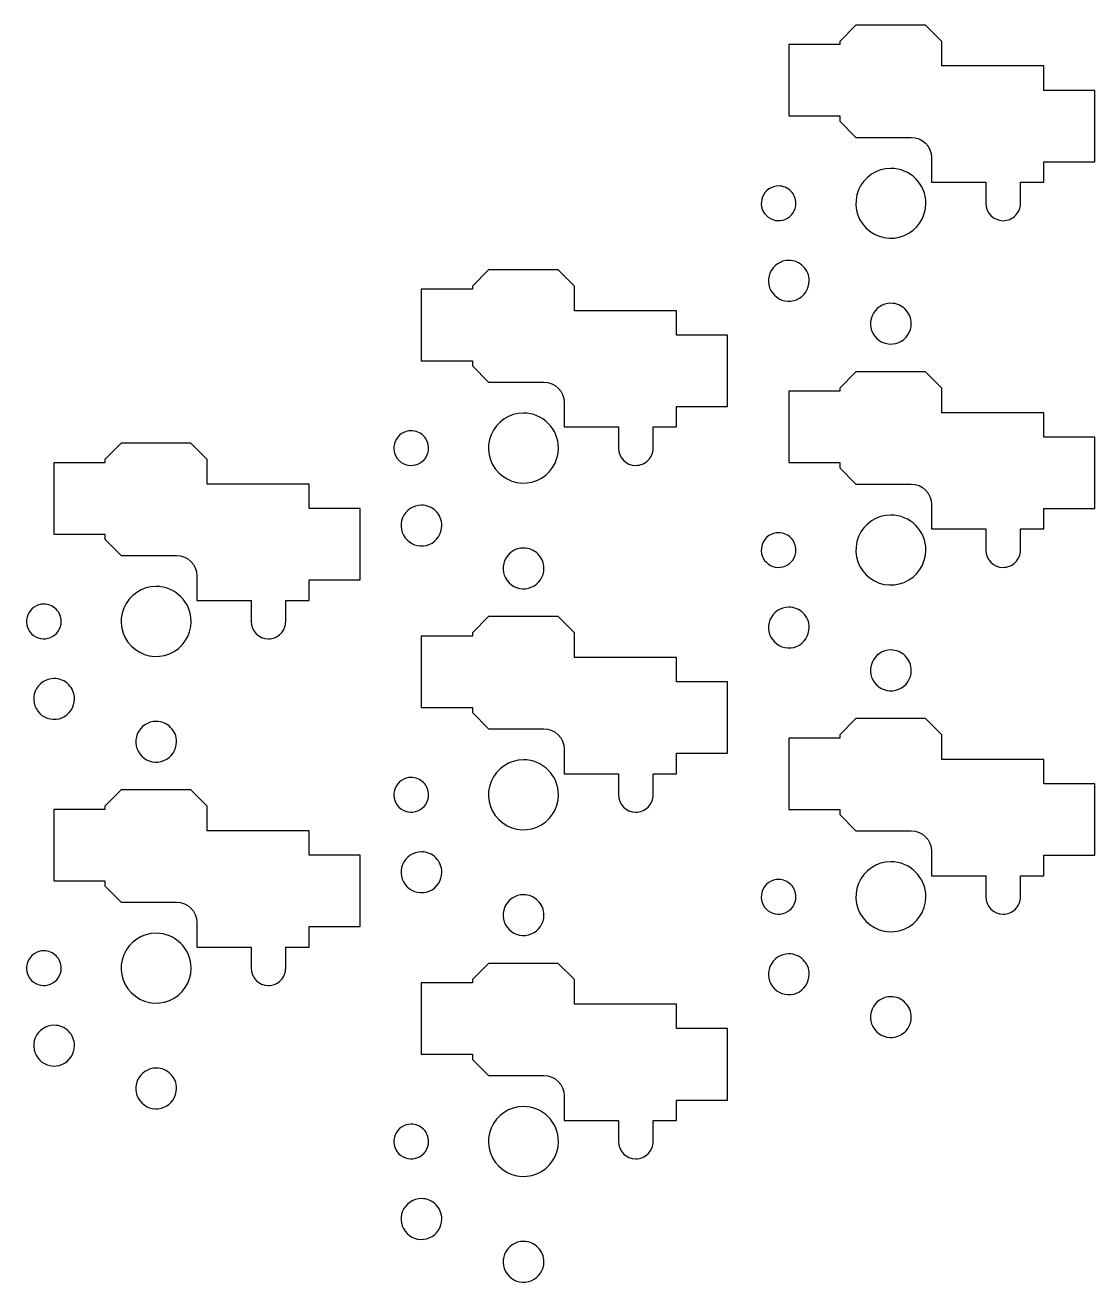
# Model space of a CAD drawing. Header units: millimetres. Extents: x 6 to 141, y 10 to 96.
# Drawn here: x 5.9 to 58.3, y 29.1 to 90.8 of the extents above; entities that cross this region are included whole.
import ezdxf

# ---------------------------------------------------------------- set-up
doc = ezdxf.new("R2010")
doc.units = ezdxf.units.MM
doc.layers.get('0').update_dxf_attribs({"linetype": 'CONTINUOUS'})

msp = doc.modelspace()

# ---------------------------------------------------------------- linework, layer by layer
at = {"color": 7}
for p, q in [((46.592014, 90.825434), (45.799298, 90.032724)), ((50.006276, 90.825434), (46.592014, 90.825434)), ((50.798993, 90.032724), (50.006276, 90.825434)), ((45.799298, 89.874074), (43.299192, 89.874074)), ((43.299192, 89.874074), (43.299192, 86.374544)), ((45.799298, 90.032724), (45.799298, 89.874074)), ((50.798993, 88.825554), (50.798993, 90.032724)), ((55.799205, 88.825554), (50.798993, 88.825554)), ((55.799205, 87.624084), (55.799205, 88.825554)), ((58.299311, 87.624084), (55.799205, 87.624084)), ((58.299311, 84.124034), (58.299311, 87.624084)), ((43.299192, 86.374544), (45.799298, 86.374544)), ((45.799298, 86.374544), (45.799298, 86.118234)), ((45.799298, 86.118234), (46.592014, 85.325514)), ((46.592014, 85.325514), (49.299342, 85.325514)), ((50.299281, 84.323504), (50.299281, 83.124094)), ((55.799205, 83.124094), (55.799205, 84.124034)), ((55.799205, 84.124034), (58.299311, 84.124034)), ((48.30582, 83.804974), (48.30582, 83.804974)), ((42.80582, 82.939974), (42.80582, 82.939974)), ((50.299281, 83.124094), (52.955968, 83.124094)), ((52.955968, 83.124094), (52.955968, 82.090054)), ((54.655606, 82.111754), (54.655606, 83.124094)), ((54.655606, 83.124094), (55.799205, 83.124094)), ((54.655606, 82.111244), (54.655606, 82.111754)), ((54.655606, 82.110724), (54.655606, 82.111244)), ((54.655606, 82.110204), (54.655606, 82.110724)), ((54.655606, 82.109694), (54.655606, 82.110204)), ((54.655606, 82.109174), (54.655606, 82.109694)), ((54.655606, 82.108654), (54.655606, 82.109174)), ((54.655606, 82.108144), (54.655606, 82.108654)), ((54.655606, 82.107624), (54.655606, 82.108144)), ((54.655606, 82.107104), (54.655606, 82.107624)), ((54.655606, 82.106584), (54.655606, 82.107104)), ((54.655606, 82.106074), (54.655606, 82.106584)), ((54.655606, 82.105554), (54.655606, 82.106074)), ((54.655606, 82.105034), (54.655606, 82.105554)), ((54.655606, 82.104524), (54.655606, 82.105034)), ((54.655606, 82.104004), (54.655606, 82.104524)), ((54.655606, 82.103484), (54.655606, 82.104004)), ((54.655606, 82.102974), (54.655606, 82.103484)), ((54.655606, 82.102454), (54.655606, 82.102974)), ((54.655606, 82.101934), (54.655606, 82.102454)), ((54.655606, 82.101424), (54.655606, 82.101934)), ((54.655606, 82.100904), (54.655606, 82.101424)), ((54.655606, 82.100384), (54.655606, 82.100904)), ((54.655606, 82.099874), (54.655606, 82.100384)), ((54.655606, 82.099354), (54.655606, 82.099874)), ((54.655606, 82.098834), (54.655606, 82.099354)), ((54.655606, 82.098324), (54.655606, 82.098834)), ((54.655606, 82.097804), (54.655606, 82.098324)), ((54.655606, 82.097284), (54.655606, 82.097804)), ((54.655606, 82.096774), (54.655606, 82.097284)), ((54.655606, 82.096254), (54.655606, 82.096774)), ((54.655606, 82.095734), (54.655606, 82.096254)), ((54.655606, 82.095224), (54.655606, 82.095734)), ((54.655606, 82.094704), (54.655606, 82.095224)), ((54.655606, 82.094184), (54.655606, 82.094704)), ((54.655606, 82.093674), (54.655606, 82.094184)), ((54.655606, 82.093154), (54.655606, 82.093674)), ((54.655606, 82.092634), (54.655606, 82.093154)), ((54.655606, 82.092124), (54.655606, 82.092634)), ((54.655606, 82.091604), (54.655606, 82.092124)), ((54.655606, 82.091084), (54.655606, 82.091604)), ((54.655606, 82.090574), (54.655606, 82.091084)), ((54.655606, 82.090054), (54.655606, 82.090574)), ((43.30582, 79.289974), (43.30582, 79.289974)), ((28.592013, 78.825433), (27.799297, 78.032723)), ((32.006275, 78.825433), (28.592013, 78.825433)), ((32.798991, 78.032723), (32.006275, 78.825433)), ((27.799297, 77.874073), (25.299191, 77.874073)), ((25.299191, 77.874073), (25.299191, 74.374543)), ((27.799297, 78.032723), (27.799297, 77.874073)), ((32.798991, 76.825553), (32.798991, 78.032723)), ((48.30582, 77.189983), (48.30582, 77.189983)), ((37.799204, 76.825553), (32.798991, 76.825553)), ((37.799204, 75.624083), (37.799204, 76.825553)), ((40.29931, 75.624083), (37.799204, 75.624083)), ((40.29931, 72.124033), (40.29931, 75.624083)), ((25.299191, 74.374543), (27.799297, 74.374543)), ((27.799297, 74.374543), (27.799297, 74.118233)), ((27.799297, 74.118233), (28.592013, 73.325513)), ((46.592014, 73.825433), (45.799298, 73.032723)), ((50.006276, 73.825433), (46.592014, 73.825433)), ((50.798993, 73.032723), (50.006276, 73.825433)), ((28.592013, 73.325513), (31.299341, 73.325513)), ((45.799298, 72.874073), (43.299192, 72.874073)), ((43.299192, 72.874073), (43.299192, 69.374543)), ((45.799298, 73.032723), (45.799298, 72.874073)), ((50.798993, 71.825553), (50.798993, 73.032723)), ((32.29928, 72.323503), (32.29928, 71.124093)), ((30.305819, 71.804973), (30.305819, 71.804973)), ((37.799204, 71.124093), (37.799204, 72.124033)), ((37.799204, 72.124033), (40.29931, 72.124033)), ((55.799205, 71.825553), (50.798993, 71.825553)), ((55.799205, 70.624083), (55.799205, 71.825553)), ((32.29928, 71.124093), (34.955966, 71.124093)), ((34.955966, 71.124093), (34.955966, 70.090053)), ((36.655605, 70.111753), (36.655605, 71.124093)), ((36.655605, 71.124093), (37.799204, 71.124093)), ((24.805819, 70.939973), (24.805819, 70.939973)), ((58.299311, 70.624083), (55.799205, 70.624083)), ((58.299311, 67.124033), (58.299311, 70.624083)), ((10.592012, 70.325433), (9.799296, 69.532723)), ((14.006274, 70.325433), (10.592012, 70.325433)), ((14.79899, 69.532723), (14.006274, 70.325433)), ((36.655605, 70.111243), (36.655605, 70.111753)), ((36.655605, 70.110723), (36.655605, 70.111243)), ((36.655605, 70.110203), (36.655605, 70.110723)), ((36.655605, 70.109693), (36.655605, 70.110203)), ((36.655605, 70.109173), (36.655605, 70.109693)), ((36.655605, 70.108653), (36.655605, 70.109173)), ((36.655605, 70.108143), (36.655605, 70.108653)), ((36.655605, 70.107623), (36.655605, 70.108143)), ((36.655605, 70.107103), (36.655605, 70.107623)), ((36.655605, 70.106583), (36.655605, 70.107103)), ((36.655605, 70.106073), (36.655605, 70.106583)), ((36.655605, 70.105553), (36.655605, 70.106073)), ((36.655605, 70.105033), (36.655605, 70.105553)), ((36.655605, 70.104523), (36.655605, 70.105033)), ((36.655605, 70.104003), (36.655605, 70.104523)), ((36.655605, 70.103483), (36.655605, 70.104003)), ((36.655605, 70.102973), (36.655605, 70.103483)), ((36.655605, 70.102453), (36.655605, 70.102973)), ((36.655605, 70.101933), (36.655605, 70.102453)), ((36.655605, 70.101423), (36.655605, 70.101933)), ((36.655605, 70.100903), (36.655605, 70.101423)), ((36.655605, 70.100383), (36.655605, 70.100903)), ((36.655605, 70.099873), (36.655605, 70.100383)), ((36.655605, 70.099353), (36.655605, 70.099873)), ((36.655605, 70.098833), (36.655605, 70.099353)), ((36.655605, 70.098323), (36.655605, 70.098833)), ((36.655605, 70.097803), (36.655605, 70.098323)), ((36.655605, 70.097283), (36.655605, 70.097803)), ((36.655605, 70.096773), (36.655605, 70.097283)), ((36.655605, 70.096253), (36.655605, 70.096773)), ((36.655605, 70.095733), (36.655605, 70.096253)), ((36.655605, 70.095223), (36.655605, 70.095733)), ((36.655605, 70.094703), (36.655605, 70.095223)), ((36.655605, 70.094183), (36.655605, 70.094703)), ((36.655605, 70.093673), (36.655605, 70.094183)), ((36.655605, 70.093153), (36.655605, 70.093673)), ((36.655605, 70.092633), (36.655605, 70.093153)), ((36.655605, 70.092123), (36.655605, 70.092633)), ((36.655605, 70.091603), (36.655605, 70.092123)), ((36.655605, 70.091083), (36.655605, 70.091603)), ((36.655605, 70.090573), (36.655605, 70.091083)), ((36.655605, 70.090053), (36.655605, 70.090573)), ((9.799296, 69.374073), (7.29919, 69.374073)), ((7.29919, 69.374073), (7.29919, 65.874543)), ((9.799296, 69.532723), (9.799296, 69.374073)), ((14.79899, 68.325553), (14.79899, 69.532723)), ((43.299192, 69.374543), (45.799298, 69.374543)), ((45.799298, 69.374543), (45.799298, 69.118233)), ((45.799298, 69.118233), (46.592014, 68.325513)), ((19.799202, 68.325553), (14.79899, 68.325553)), ((19.799202, 67.124083), (19.799202, 68.325553)), ((46.592014, 68.325513), (49.299342, 68.325513)), ((25.305819, 67.289973), (25.305819, 67.289973)), ((50.299281, 67.323503), (50.299281, 66.124093)), ((22.299309, 67.124083), (19.799202, 67.124083)), ((22.299309, 63.624032), (22.299309, 67.124083)), ((48.30582, 66.804973), (48.30582, 66.804973)), ((55.799205, 66.124093), (55.799205, 67.124033)), ((55.799205, 67.124033), (58.299311, 67.124033)), ((50.299281, 66.124093), (52.955968, 66.124093)), ((52.955968, 66.124093), (52.955968, 65.090053)), ((54.655606, 65.111753), (54.655606, 66.124093)), ((54.655606, 66.124093), (55.799205, 66.124093)), ((7.29919, 65.874543), (9.799296, 65.874543)), ((9.799296, 65.874543), (9.799296, 65.618233)), ((9.799296, 65.618233), (10.592012, 64.825512)), ((42.80582, 65.939973), (42.80582, 65.939973)), ((10.592012, 64.825512), (13.29934, 64.825512)), ((30.305819, 65.189983), (30.305819, 65.189983)), ((54.655606, 65.111243), (54.655606, 65.111753)), ((54.655606, 65.110723), (54.655606, 65.111243)), ((54.655606, 65.110203), (54.655606, 65.110723)), ((54.655606, 65.109693), (54.655606, 65.110203)), ((54.655606, 65.109173), (54.655606, 65.109693)), ((54.655606, 65.108653), (54.655606, 65.109173)), ((54.655606, 65.108143), (54.655606, 65.108653)), ((54.655606, 65.107623), (54.655606, 65.108143)), ((54.655606, 65.107103), (54.655606, 65.107623)), ((54.655606, 65.106583), (54.655606, 65.107103)), ((54.655606, 65.106073), (54.655606, 65.106583)), ((54.655606, 65.105553), (54.655606, 65.106073)), ((54.655606, 65.105033), (54.655606, 65.105553)), ((54.655606, 65.104523), (54.655606, 65.105033)), ((54.655606, 65.104003), (54.655606, 65.104523)), ((54.655606, 65.103483), (54.655606, 65.104003)), ((54.655606, 65.102973), (54.655606, 65.103483)), ((54.655606, 65.102453), (54.655606, 65.102973)), ((54.655606, 65.101933), (54.655606, 65.102453)), ((54.655606, 65.101423), (54.655606, 65.101933)), ((54.655606, 65.100903), (54.655606, 65.101423)), ((54.655606, 65.100383), (54.655606, 65.100903)), ((54.655606, 65.099873), (54.655606, 65.100383)), ((54.655606, 65.099353), (54.655606, 65.099873)), ((54.655606, 65.098833), (54.655606, 65.099353)), ((54.655606, 65.098323), (54.655606, 65.098833)), ((54.655606, 65.097803), (54.655606, 65.098323)), ((54.655606, 65.097283), (54.655606, 65.097803)), ((54.655606, 65.096773), (54.655606, 65.097283)), ((54.655606, 65.096253), (54.655606, 65.096773)), ((54.655606, 65.095733), (54.655606, 65.096253)), ((54.655606, 65.095223), (54.655606, 65.095733)), ((54.655606, 65.094703), (54.655606, 65.095223)), ((54.655606, 65.094183), (54.655606, 65.094703)), ((54.655606, 65.093673), (54.655606, 65.094183)), ((54.655606, 65.093153), (54.655606, 65.093673)), ((54.655606, 65.092633), (54.655606, 65.093153)), ((54.655606, 65.092123), (54.655606, 65.092633)), ((54.655606, 65.091603), (54.655606, 65.092123)), ((54.655606, 65.091083), (54.655606, 65.091603)), ((54.655606, 65.090573), (54.655606, 65.091083)), ((54.655606, 65.090053), (54.655606, 65.090573)), ((14.299279, 63.823502), (14.299279, 62.624092)), ((19.799202, 62.624092), (19.799202, 63.624032)), ((19.799202, 63.624032), (22.299309, 63.624032)), ((12.305818, 63.304972), (12.305818, 63.304972)), ((6.805817, 62.439972), (6.805817, 62.439972)), ((14.299279, 62.624092), (16.955965, 62.624092)), ((16.955965, 62.624092), (16.955965, 61.590052)), ((18.655603, 61.611752), (18.655603, 62.624092)), ((18.655603, 62.624092), (19.799202, 62.624092)), ((28.592013, 61.825432), (27.799297, 61.032722)), ((32.006275, 61.825432), (28.592013, 61.825432)), ((32.798991, 61.032722), (32.006275, 61.825432)), ((43.30582, 62.289972), (43.30582, 62.289972)), ((18.655603, 61.611242), (18.655603, 61.611752)), ((18.655603, 61.610722), (18.655603, 61.611242)), ((18.655603, 61.610202), (18.655603, 61.610722)), ((18.655603, 61.609692), (18.655603, 61.610202)), ((18.655603, 61.609172), (18.655603, 61.609692)), ((18.655603, 61.608652), (18.655603, 61.609172)), ((18.655603, 61.608142), (18.655603, 61.608652)), ((18.655603, 61.607622), (18.655603, 61.608142)), ((18.655603, 61.607102), (18.655603, 61.607622)), ((18.655603, 61.606582), (18.655603, 61.607102)), ((18.655603, 61.606072), (18.655603, 61.606582)), ((18.655603, 61.605552), (18.655603, 61.606072)), ((18.655603, 61.605032), (18.655603, 61.605552)), ((18.655603, 61.604522), (18.655603, 61.605032)), ((18.655603, 61.604002), (18.655603, 61.604522)), ((18.655603, 61.603482), (18.655603, 61.604002)), ((18.655603, 61.602972), (18.655603, 61.603482)), ((18.655603, 61.602452), (18.655603, 61.602972)), ((18.655603, 61.601932), (18.655603, 61.602452)), ((18.655603, 61.601422), (18.655603, 61.601932)), ((18.655603, 61.600902), (18.655603, 61.601422)), ((18.655603, 61.600382), (18.655603, 61.600902)), ((18.655603, 61.599872), (18.655603, 61.600382)), ((18.655603, 61.599352), (18.655603, 61.599872)), ((18.655603, 61.598832), (18.655603, 61.599352)), ((18.655603, 61.598322), (18.655603, 61.598832)), ((18.655603, 61.597802), (18.655603, 61.598322)), ((18.655603, 61.597282), (18.655603, 61.597802)), ((18.655603, 61.596772), (18.655603, 61.597282)), ((18.655603, 61.596252), (18.655603, 61.596772)), ((18.655603, 61.595732), (18.655603, 61.596252)), ((18.655603, 61.595222), (18.655603, 61.595732)), ((18.655603, 61.594702), (18.655603, 61.595222)), ((18.655603, 61.594182), (18.655603, 61.594702)), ((18.655603, 61.593672), (18.655603, 61.594182)), ((18.655603, 61.593152), (18.655603, 61.593672)), ((18.655603, 61.592632), (18.655603, 61.593152)), ((18.655603, 61.592122), (18.655603, 61.592632)), ((18.655603, 61.591602), (18.655603, 61.592122)), ((18.655603, 61.591082), (18.655603, 61.591602)), ((18.655603, 61.590572), (18.655603, 61.591082)), ((18.655603, 61.590052), (18.655603, 61.590572)), ((27.799297, 60.874072), (25.299191, 60.874072)), ((25.299191, 60.874072), (25.299191, 57.374542)), ((27.799297, 61.032722), (27.799297, 60.874072)), ((32.798991, 59.825552), (32.798991, 61.032722)), ((48.30582, 60.189982), (48.30582, 60.189982)), ((37.799204, 59.825552), (32.798991, 59.825552)), ((37.799204, 58.624082), (37.799204, 59.825552)), ((7.305818, 58.789972), (7.305818, 58.789972)), ((40.29931, 58.624082), (37.799204, 58.624082)), ((40.29931, 55.124032), (40.29931, 58.624082)), ((25.299191, 57.374542), (27.799297, 57.374542)), ((27.799297, 57.374542), (27.799297, 57.118232)), ((27.799297, 57.118232), (28.592013, 56.325512)), ((46.592014, 56.825432), (45.799298, 56.032722)), ((50.006276, 56.825432), (46.592014, 56.825432)), ((50.798993, 56.032722), (50.006276, 56.825432)), ((12.305818, 56.689982), (12.305818, 56.689982)), ((28.592013, 56.325512), (31.299341, 56.325512)), ((45.799298, 55.874072), (43.299192, 55.874072)), ((43.299192, 55.874072), (43.299192, 52.374542)), ((45.799298, 56.032722), (45.799298, 55.874072)), ((50.798993, 54.825552), (50.798993, 56.032722)), ((32.29928, 55.323502), (32.29928, 54.124092)), ((37.799204, 54.124092), (37.799204, 55.124032)), ((37.799204, 55.124032), (40.29931, 55.124032)), ((30.305819, 54.804972), (30.305819, 54.804972)), ((55.799205, 54.825552), (50.798993, 54.825552)), ((55.799205, 53.624082), (55.799205, 54.825552)), ((24.805819, 53.939972), (24.805819, 53.939972)), ((32.29928, 54.124092), (34.955966, 54.124092)), ((34.955966, 54.124092), (34.955966, 53.090052)), ((36.655605, 53.111752), (36.655605, 54.124092)), ((36.655605, 54.124092), (37.799204, 54.124092)), ((10.592012, 53.325432), (9.799296, 52.532722)), ((14.006274, 53.325432), (10.592012, 53.325432)), ((14.79899, 52.532722), (14.006274, 53.325432)), ((36.655605, 53.111242), (36.655605, 53.111752)), ((36.655605, 53.110722), (36.655605, 53.111242)), ((36.655605, 53.110202), (36.655605, 53.110722)), ((36.655605, 53.109692), (36.655605, 53.110202)), ((36.655605, 53.109172), (36.655605, 53.109692)), ((36.655605, 53.108652), (36.655605, 53.109172)), ((36.655605, 53.108142), (36.655605, 53.108652)), ((36.655605, 53.107622), (36.655605, 53.108142)), ((36.655605, 53.107102), (36.655605, 53.107622)), ((36.655605, 53.106582), (36.655605, 53.107102)), ((36.655605, 53.106072), (36.655605, 53.106582)), ((36.655605, 53.105552), (36.655605, 53.106072)), ((36.655605, 53.105032), (36.655605, 53.105552)), ((36.655605, 53.104522), (36.655605, 53.105032)), ((36.655605, 53.104002), (36.655605, 53.104522)), ((36.655605, 53.103482), (36.655605, 53.104002)), ((36.655605, 53.102972), (36.655605, 53.103482)), ((36.655605, 53.102452), (36.655605, 53.102972)), ((36.655605, 53.101932), (36.655605, 53.102452)), ((36.655605, 53.101422), (36.655605, 53.101932)), ((36.655605, 53.100902), (36.655605, 53.101422)), ((36.655605, 53.100382), (36.655605, 53.100902)), ((36.655605, 53.099872), (36.655605, 53.100382)), ((36.655605, 53.099352), (36.655605, 53.099872)), ((36.655605, 53.098832), (36.655605, 53.099352)), ((36.655605, 53.098322), (36.655605, 53.098832)), ((36.655605, 53.097802), (36.655605, 53.098322)), ((36.655605, 53.097282), (36.655605, 53.097802)), ((36.655605, 53.096772), (36.655605, 53.097282)), ((36.655605, 53.096252), (36.655605, 53.096772)), ((36.655605, 53.095732), (36.655605, 53.096252)), ((36.655605, 53.095222), (36.655605, 53.095732)), ((36.655605, 53.094702), (36.655605, 53.095222)), ((36.655605, 53.094182), (36.655605, 53.094702)), ((36.655605, 53.093672), (36.655605, 53.094182)), ((36.655605, 53.093152), (36.655605, 53.093672)), ((36.655605, 53.092632), (36.655605, 53.093152)), ((36.655605, 53.092122), (36.655605, 53.092632)), ((36.655605, 53.091602), (36.655605, 53.092122)), ((36.655605, 53.091082), (36.655605, 53.091602)), ((36.655605, 53.090572), (36.655605, 53.091082)), ((36.655605, 53.090052), (36.655605, 53.090572)), ((58.299311, 53.624082), (55.799205, 53.624082)), ((58.299311, 50.124031), (58.299311, 53.624082)), ((9.799296, 52.532722), (9.799296, 52.374072)), ((14.79899, 51.325552), (14.79899, 52.532722)), ((9.799296, 52.374072), (7.29919, 52.374072)), ((7.29919, 52.374072), (7.29919, 48.874541)), ((43.299192, 52.374542), (45.799298, 52.374542)), ((45.799298, 52.374542), (45.799298, 52.118232)), ((45.799298, 52.118232), (46.592014, 51.325512)), ((19.799202, 51.325552), (14.79899, 51.325552)), ((19.799202, 50.124081), (19.799202, 51.325552)), ((46.592014, 51.325512), (49.299342, 51.325512)), ((22.299309, 50.124081), (19.799202, 50.124081)), ((22.299309, 46.624031), (22.299309, 50.124081)), ((25.305819, 50.289971), (25.305819, 50.289971)), ((50.299281, 50.323501), (50.299281, 49.124091)), ((55.799205, 49.124091), (55.799205, 50.124031)), ((55.799205, 50.124031), (58.299311, 50.124031)), ((48.30582, 49.804971), (48.30582, 49.804971)), ((7.29919, 48.874541), (9.799296, 48.874541)), ((9.799296, 48.874541), (9.799296, 48.618231)), ((42.80582, 48.939971), (42.80582, 48.939971)), ((50.299281, 49.124091), (52.955968, 49.124091)), ((52.955968, 49.124091), (52.955968, 48.090051)), ((54.655606, 48.111751), (54.655606, 49.124091)), ((54.655606, 49.124091), (55.799205, 49.124091)), ((9.799296, 48.618231), (10.592012, 47.825511)), ((30.305819, 48.189981), (30.305819, 48.189981)), ((10.592012, 47.825511), (13.29934, 47.825511)), ((54.655606, 48.111241), (54.655606, 48.111751)), ((54.655606, 48.110721), (54.655606, 48.111241)), ((54.655606, 48.110201), (54.655606, 48.110721)), ((54.655606, 48.109691), (54.655606, 48.110201)), ((54.655606, 48.109171), (54.655606, 48.109691)), ((54.655606, 48.108651), (54.655606, 48.109171)), ((54.655606, 48.108141), (54.655606, 48.108651)), ((54.655606, 48.107621), (54.655606, 48.108141)), ((54.655606, 48.107101), (54.655606, 48.107621)), ((54.655606, 48.106581), (54.655606, 48.107101)), ((54.655606, 48.106071), (54.655606, 48.106581)), ((54.655606, 48.105551), (54.655606, 48.106071)), ((54.655606, 48.105031), (54.655606, 48.105551)), ((54.655606, 48.104521), (54.655606, 48.105031)), ((54.655606, 48.104001), (54.655606, 48.104521)), ((54.655606, 48.103481), (54.655606, 48.104001)), ((54.655606, 48.102971), (54.655606, 48.103481)), ((54.655606, 48.102451), (54.655606, 48.102971)), ((54.655606, 48.101931), (54.655606, 48.102451)), ((54.655606, 48.101421), (54.655606, 48.101931)), ((54.655606, 48.100901), (54.655606, 48.101421)), ((54.655606, 48.100381), (54.655606, 48.100901)), ((54.655606, 48.099871), (54.655606, 48.100381)), ((54.655606, 48.099351), (54.655606, 48.099871)), ((54.655606, 48.098831), (54.655606, 48.099351)), ((54.655606, 48.098321), (54.655606, 48.098831)), ((54.655606, 48.097801), (54.655606, 48.098321)), ((54.655606, 48.097281), (54.655606, 48.097801)), ((54.655606, 48.096771), (54.655606, 48.097281)), ((54.655606, 48.096251), (54.655606, 48.096771)), ((54.655606, 48.095731), (54.655606, 48.096251)), ((54.655606, 48.095221), (54.655606, 48.095731)), ((54.655606, 48.094701), (54.655606, 48.095221)), ((54.655606, 48.094181), (54.655606, 48.094701)), ((54.655606, 48.093671), (54.655606, 48.094181)), ((54.655606, 48.093151), (54.655606, 48.093671)), ((54.655606, 48.092631), (54.655606, 48.093151)), ((54.655606, 48.092121), (54.655606, 48.092631)), ((54.655606, 48.091601), (54.655606, 48.092121)), ((54.655606, 48.091081), (54.655606, 48.091601)), ((54.655606, 48.090571), (54.655606, 48.091081)), ((54.655606, 48.090051), (54.655606, 48.090571)), ((12.305818, 46.304971), (12.305818, 46.304971)), ((14.299279, 46.823501), (14.299279, 45.624091)), ((19.799202, 45.624091), (19.799202, 46.624031)), ((19.799202, 46.624031), (22.299309, 46.624031)), ((6.805817, 45.439971), (6.805817, 45.439971)), ((14.299279, 45.624091), (16.955965, 45.624091)), ((16.955965, 45.624091), (16.955965, 44.590051)), ((18.655603, 44.611751), (18.655603, 45.624091)), ((18.655603, 45.624091), (19.799202, 45.624091)), ((43.30582, 45.289971), (43.30582, 45.289971)), ((18.655603, 44.611241), (18.655603, 44.611751)), ((18.655603, 44.610721), (18.655603, 44.611241)), ((18.655603, 44.610201), (18.655603, 44.610721)), ((18.655603, 44.609691), (18.655603, 44.610201)), ((18.655603, 44.609171), (18.655603, 44.609691)), ((18.655603, 44.608651), (18.655603, 44.609171)), ((18.655603, 44.608141), (18.655603, 44.608651)), ((18.655603, 44.607621), (18.655603, 44.608141)), ((18.655603, 44.607101), (18.655603, 44.607621)), ((18.655603, 44.606581), (18.655603, 44.607101)), ((18.655603, 44.606071), (18.655603, 44.606581)), ((18.655603, 44.605551), (18.655603, 44.606071)), ((18.655603, 44.605031), (18.655603, 44.605551)), ((18.655603, 44.604521), (18.655603, 44.605031)), ((18.655603, 44.604001), (18.655603, 44.604521)), ((18.655603, 44.603481), (18.655603, 44.604001)), ((18.655603, 44.602971), (18.655603, 44.603481)), ((18.655603, 44.602451), (18.655603, 44.602971)), ((18.655603, 44.601931), (18.655603, 44.602451)), ((18.655603, 44.601421), (18.655603, 44.601931)), ((18.655603, 44.600901), (18.655603, 44.601421)), ((18.655603, 44.600381), (18.655603, 44.600901)), ((18.655603, 44.599871), (18.655603, 44.600381)), ((18.655603, 44.599351), (18.655603, 44.599871)), ((18.655603, 44.598831), (18.655603, 44.599351)), ((18.655603, 44.598321), (18.655603, 44.598831)), ((18.655603, 44.597801), (18.655603, 44.598321)), ((18.655603, 44.597281), (18.655603, 44.597801)), ((18.655603, 44.596771), (18.655603, 44.597281)), ((18.655603, 44.596251), (18.655603, 44.596771)), ((18.655603, 44.595731), (18.655603, 44.596251)), ((18.655603, 44.595221), (18.655603, 44.595731)), ((18.655603, 44.594701), (18.655603, 44.595221)), ((18.655603, 44.594181), (18.655603, 44.594701)), ((18.655603, 44.593671), (18.655603, 44.594181)), ((18.655603, 44.593151), (18.655603, 44.593671)), ((18.655603, 44.592631), (18.655603, 44.593151)), ((18.655603, 44.592121), (18.655603, 44.592631)), ((18.655603, 44.591601), (18.655603, 44.592121)), ((18.655603, 44.591081), (18.655603, 44.591601)), ((18.655603, 44.590571), (18.655603, 44.591081)), ((18.655603, 44.590051), (18.655603, 44.590571)), ((28.592013, 44.825431), (27.799297, 44.032721)), ((32.006275, 44.825431), (28.592013, 44.825431)), ((32.798991, 44.032721), (32.006275, 44.825431)), ((27.799297, 43.874071), (25.299191, 43.874071)), ((25.299191, 43.874071), (25.299191, 40.374541)), ((27.799297, 44.032721), (27.799297, 43.874071)), ((32.798991, 42.825551), (32.798991, 44.032721)), ((37.799204, 42.825551), (32.798991, 42.825551)), ((37.799204, 41.624081), (37.799204, 42.825551)), ((48.30582, 43.189981), (48.30582, 43.189981)), ((7.305818, 41.789971), (7.305818, 41.789971)), ((40.29931, 41.624081), (37.799204, 41.624081)), ((40.29931, 38.124031), (40.29931, 41.624081)), ((25.299191, 40.374541), (27.799297, 40.374541)), ((27.799297, 40.374541), (27.799297, 40.118231)), ((27.799297, 40.118231), (28.592013, 39.325511)), ((12.305818, 39.689981), (12.305818, 39.689981)), ((28.592013, 39.325511), (31.299341, 39.325511)), ((32.29928, 38.323501), (32.29928, 37.124091)), ((30.305819, 37.804971), (30.305819, 37.804971)), ((37.799204, 37.124091), (37.799204, 38.124031)), ((37.799204, 38.124031), (40.29931, 38.124031)), ((32.29928, 37.124091), (34.955966, 37.124091)), ((34.955966, 37.124091), (34.955966, 36.090051)), ((36.655605, 36.111751), (36.655605, 37.124091)), ((36.655605, 37.124091), (37.799204, 37.124091)), ((24.805819, 36.939971), (24.805819, 36.939971)), ((36.655605, 36.111241), (36.655605, 36.111751)), ((36.655605, 36.110721), (36.655605, 36.111241)), ((36.655605, 36.110201), (36.655605, 36.110721)), ((36.655605, 36.109691), (36.655605, 36.110201)), ((36.655605, 36.109171), (36.655605, 36.109691)), ((36.655605, 36.108651), (36.655605, 36.109171)), ((36.655605, 36.108141), (36.655605, 36.108651)), ((36.655605, 36.107621), (36.655605, 36.108141)), ((36.655605, 36.107101), (36.655605, 36.107621)), ((36.655605, 36.106581), (36.655605, 36.107101)), ((36.655605, 36.106071), (36.655605, 36.106581)), ((36.655605, 36.105551), (36.655605, 36.106071)), ((36.655605, 36.105031), (36.655605, 36.105551)), ((36.655605, 36.104521), (36.655605, 36.105031)), ((36.655605, 36.104001), (36.655605, 36.104521)), ((36.655605, 36.103481), (36.655605, 36.104001)), ((36.655605, 36.102971), (36.655605, 36.103481)), ((36.655605, 36.102451), (36.655605, 36.102971)), ((36.655605, 36.101931), (36.655605, 36.102451)), ((36.655605, 36.101421), (36.655605, 36.101931)), ((36.655605, 36.100901), (36.655605, 36.101421)), ((36.655605, 36.100381), (36.655605, 36.100901)), ((36.655605, 36.099871), (36.655605, 36.100381)), ((36.655605, 36.099351), (36.655605, 36.099871)), ((36.655605, 36.098831), (36.655605, 36.099351)), ((36.655605, 36.098321), (36.655605, 36.098831)), ((36.655605, 36.097801), (36.655605, 36.098321)), ((36.655605, 36.097281), (36.655605, 36.097801)), ((36.655605, 36.096771), (36.655605, 36.097281)), ((36.655605, 36.096251), (36.655605, 36.096771)), ((36.655605, 36.095731), (36.655605, 36.096251)), ((36.655605, 36.095221), (36.655605, 36.095731)), ((36.655605, 36.094701), (36.655605, 36.095221)), ((36.655605, 36.094181), (36.655605, 36.094701)), ((36.655605, 36.093671), (36.655605, 36.094181)), ((36.655605, 36.093151), (36.655605, 36.093671)), ((36.655605, 36.092631), (36.655605, 36.093151)), ((36.655605, 36.092121), (36.655605, 36.092631)), ((36.655605, 36.091601), (36.655605, 36.092121)), ((36.655605, 36.091081), (36.655605, 36.091601)), ((36.655605, 36.090571), (36.655605, 36.091081)), ((36.655605, 36.090051), (36.655605, 36.090571)), ((25.305819, 33.28997), (25.305819, 33.28997)), ((30.305819, 31.18998), (30.305819, 31.18998))]:
    msp.add_line(p, q, dxfattribs=at)
for points in [[(49.299342, 85.325514), (49.857581, 85.325474), (50.29928, 84.881744), (50.299281, 84.323504)], [(48.30582, 83.804974), (47.612168, 83.804974), (46.986816, 83.387127), (46.721367, 82.746276)], [(49.518509, 83.302662), (49.196884, 83.624287), (48.760667, 83.804974), (48.30582, 83.804974)], [(42.80582, 82.939974), (42.462027, 82.939974), (42.152086, 82.732878), (42.020522, 82.415255)], [(43.406861, 82.691015), (43.247455, 82.85042), (43.031254, 82.939974), (42.80582, 82.939974)], [(46.721367, 82.746276), (46.455917, 82.105424), (46.602646, 81.367772), (47.093132, 80.877285)], [(50.02082, 82.089974), (50.02082, 82.54482), (49.840133, 82.981037), (49.518509, 83.302662)], [(42.020522, 82.415255), (41.888958, 82.097631), (41.961681, 81.732031), (42.204779, 81.488933)], [(43.131101, 81.304676), (43.448724, 81.43624), (43.65582, 81.746181), (43.65582, 82.089974)], [(43.65582, 82.089974), (43.65582, 82.315408), (43.566267, 82.531609), (43.406861, 82.691015)], [(48.962122, 80.50552), (49.602974, 80.77097), (50.02082, 81.396321), (50.02082, 82.089974)], [(52.955968, 82.090054), (52.955923, 81.620752), (53.336226, 81.240217), (53.805528, 81.239974)], [(54.406647, 81.488934), (54.566072, 81.648359), (54.655627, 81.864592), (54.655606, 82.090054)], [(42.204779, 81.488933), (42.447877, 81.245835), (42.813478, 81.173112), (43.131101, 81.304676)], [(53.805528, 81.239974), (54.030989, 81.239953), (54.247222, 81.329508), (54.406647, 81.488934)], [(47.093132, 80.877285), (47.583619, 80.386799), (48.321271, 80.240071), (48.962122, 80.50552)], [(43.30582, 79.289974), (42.901358, 79.289974), (42.536721, 79.046331), (42.38194, 78.672657)], [(44.012927, 78.99708), (43.82539, 79.184617), (43.571037, 79.289974), (43.30582, 79.289974)], [(44.30582, 78.289973), (44.30582, 78.55519), (44.200463, 78.809544), (44.012927, 78.99708)], [(42.38194, 78.672657), (42.227159, 78.298982), (42.312715, 77.868865), (42.598713, 77.582867)], [(43.688503, 77.366094), (44.062178, 77.520875), (44.30582, 77.885511), (44.30582, 78.289973)], [(42.598713, 77.582867), (42.884711, 77.296869), (43.314829, 77.211313), (43.688503, 77.366094)], [(48.30582, 77.189983), (47.901358, 77.189983), (47.536722, 76.946341), (47.381941, 76.572667)], [(49.012927, 76.89709), (48.825391, 77.084627), (48.571037, 77.189983), (48.30582, 77.189983)], [(47.381941, 76.572667), (47.22716, 76.198992), (47.312716, 75.768874), (47.598714, 75.482876)], [(49.30582, 76.189983), (49.30582, 76.4552), (49.200464, 76.709554), (49.012927, 76.89709)], [(48.688504, 75.266104), (49.062178, 75.420885), (49.30582, 75.785521), (49.30582, 76.189983)], [(47.598714, 75.482876), (47.884712, 75.196878), (48.314829, 75.111323), (48.688504, 75.266104)], [(31.299341, 73.325513), (31.85758, 73.325473), (32.299279, 72.881743), (32.29928, 72.323503)], [(30.305819, 71.804973), (29.612166, 71.804973), (28.986815, 71.387127), (28.721366, 70.746275)], [(31.518507, 71.302661), (31.196882, 71.624286), (30.760665, 71.804973), (30.305819, 71.804973)], [(32.020819, 70.089973), (32.020819, 70.544819), (31.840132, 70.981036), (31.518507, 71.302661)], [(24.020521, 70.415254), (23.888957, 70.097631), (23.96168, 69.73203), (24.204778, 69.488932)], [(24.805819, 70.939973), (24.462026, 70.939973), (24.152085, 70.732877), (24.020521, 70.415254)], [(25.40686, 70.691014), (25.247454, 70.85042), (25.031253, 70.939973), (24.805819, 70.939973)], [(25.655819, 70.089973), (25.655819, 70.315407), (25.566265, 70.531608), (25.40686, 70.691014)], [(28.721366, 70.746275), (28.455916, 70.105423), (28.602644, 69.367771), (29.093131, 68.877285)], [(25.1311, 69.304675), (25.448723, 69.436239), (25.655819, 69.74618), (25.655819, 70.089973)], [(30.962121, 68.505519), (31.602973, 68.770969), (32.020819, 69.39632), (32.020819, 70.089973)], [(34.955966, 70.090053), (34.955922, 69.620751), (35.336225, 69.240216), (35.805526, 69.239973)], [(36.406646, 69.488933), (36.566071, 69.648358), (36.655626, 69.864591), (36.655605, 70.090053)], [(24.204778, 69.488932), (24.447876, 69.245834), (24.813476, 69.173111), (25.1311, 69.304675)], [(35.805526, 69.239973), (36.030988, 69.239952), (36.247221, 69.329507), (36.406646, 69.488933)], [(29.093131, 68.877285), (29.583617, 68.386798), (30.32127, 68.24007), (30.962121, 68.505519)], [(49.299342, 68.325513), (49.857581, 68.325473), (50.29928, 67.881743), (50.299281, 67.323503)], [(25.305819, 67.289973), (24.901356, 67.289973), (24.53672, 67.04633), (24.381939, 66.672656)], [(26.012926, 66.997079), (25.825389, 67.184616), (25.571035, 67.289973), (25.305819, 67.289973)], [(24.381939, 66.672656), (24.227158, 66.298982), (24.312714, 65.868864), (24.598712, 65.582866)], [(26.305819, 66.289973), (26.305819, 66.555189), (26.200462, 66.809543), (26.012926, 66.997079)], [(48.30582, 66.804973), (47.612168, 66.804973), (46.986816, 66.387126), (46.721367, 65.746275)], [(49.518509, 66.302661), (49.196884, 66.624286), (48.760667, 66.804973), (48.30582, 66.804973)], [(25.688502, 65.366093), (26.062177, 65.520874), (26.305819, 65.88551), (26.305819, 66.289973)], [(50.02082, 65.089973), (50.02082, 65.544819), (49.840133, 65.981036), (49.518509, 66.302661)], [(24.598712, 65.582866), (24.88471, 65.296868), (25.314828, 65.211312), (25.688502, 65.366093)], [(42.80582, 65.939973), (42.462027, 65.939973), (42.152086, 65.732877), (42.020522, 65.415253)], [(43.406861, 65.691013), (43.247455, 65.850419), (43.031254, 65.939973), (42.80582, 65.939973)], [(43.65582, 65.089973), (43.65582, 65.315407), (43.566267, 65.531607), (43.406861, 65.691013)], [(46.721367, 65.746275), (46.455917, 65.105423), (46.602646, 64.367771), (47.093132, 63.877284)], [(13.29934, 64.825512), (13.857579, 64.825472), (14.299278, 64.381742), (14.299279, 63.823502)], [(30.305819, 65.189983), (29.901357, 65.189983), (29.536721, 64.94634), (29.38194, 64.572666)], [(31.012926, 64.897089), (30.82539, 65.084626), (30.571036, 65.189983), (30.305819, 65.189983)], [(31.305819, 64.189982), (31.305819, 64.455199), (31.200462, 64.709553), (31.012926, 64.897089)], [(42.020522, 65.415253), (41.888958, 65.09763), (41.961681, 64.73203), (42.204779, 64.488932)], [(43.131101, 64.304675), (43.448724, 64.436239), (43.65582, 64.74618), (43.65582, 65.089973)], [(48.962122, 63.505519), (49.602974, 63.770968), (50.02082, 64.39632), (50.02082, 65.089973)], [(52.955968, 65.090053), (52.955923, 64.620751), (53.336226, 64.240215), (53.805528, 64.239972)], [(54.406647, 64.488932), (54.566072, 64.648358), (54.655627, 64.864591), (54.655606, 65.090053)], [(29.38194, 64.572666), (29.227158, 64.198991), (29.312714, 63.768874), (29.598712, 63.482876)], [(30.688503, 63.266103), (31.062177, 63.420884), (31.305819, 63.78552), (31.305819, 64.189982)], [(42.204779, 64.488932), (42.447877, 64.245833), (42.813478, 64.173111), (43.131101, 64.304675)], [(53.805528, 64.239972), (54.030989, 64.239952), (54.247222, 64.329507), (54.406647, 64.488932)], [(47.093132, 63.877284), (47.583619, 63.386798), (48.321271, 63.24007), (48.962122, 63.505519)], [(12.305818, 63.304972), (11.612165, 63.304972), (10.986814, 62.887126), (10.721364, 62.246274)], [(13.518506, 62.80266), (13.196881, 63.124285), (12.760664, 63.304972), (12.305818, 63.304972)], [(29.598712, 63.482876), (29.88471, 63.196878), (30.314828, 63.111322), (30.688503, 63.266103)], [(6.805817, 62.439972), (6.462025, 62.439972), (6.152084, 62.232876), (6.02052, 61.915253)], [(7.406858, 62.191013), (7.247452, 62.350419), (7.031252, 62.439972), (6.805817, 62.439972)], [(14.020818, 61.589972), (14.020818, 62.044819), (13.840131, 62.481036), (13.518506, 62.80266)], [(6.02052, 61.915253), (5.888956, 61.59763), (5.961678, 61.23203), (6.204777, 60.988931)], [(7.655818, 61.589972), (7.655818, 61.815406), (7.566264, 62.031607), (7.406858, 62.191013)], [(10.721364, 62.246274), (10.455915, 61.605423), (10.602643, 60.867771), (11.09313, 60.377284)], [(43.30582, 62.289972), (42.901358, 62.289972), (42.536721, 62.04633), (42.38194, 61.672656)], [(44.012927, 61.997079), (43.82539, 62.184615), (43.571037, 62.289972), (43.30582, 62.289972)], [(44.30582, 61.289972), (44.30582, 61.555189), (44.200463, 61.809543), (44.012927, 61.997079)], [(7.131098, 60.804675), (7.448722, 60.936238), (7.655818, 61.246179), (7.655818, 61.589972)], [(12.96212, 60.005519), (13.602972, 60.270968), (14.020818, 60.896319), (14.020818, 61.589972)], [(16.955965, 61.590052), (16.955921, 61.120751), (17.336224, 60.740215), (17.805525, 60.739972)], [(18.406645, 60.988932), (18.56607, 61.148358), (18.655625, 61.364591), (18.655603, 61.590052)], [(42.38194, 61.672656), (42.227159, 61.298981), (42.312715, 60.868863), (42.598713, 60.582865)], [(43.688503, 60.366093), (44.062178, 60.520874), (44.30582, 60.88551), (44.30582, 61.289972)], [(6.204777, 60.988931), (6.447875, 60.745833), (6.813475, 60.673111), (7.131098, 60.804675)], [(17.805525, 60.739972), (18.030987, 60.739952), (18.24722, 60.829507), (18.406645, 60.988932)], [(42.598713, 60.582865), (42.884711, 60.296867), (43.314829, 60.211312), (43.688503, 60.366093)], [(11.09313, 60.377284), (11.583616, 59.886797), (12.321268, 59.740069), (12.96212, 60.005519)], [(48.30582, 60.189982), (47.901358, 60.189982), (47.536722, 59.94634), (47.381941, 59.572666)], [(49.012927, 59.897089), (48.825391, 60.084625), (48.571037, 60.189982), (48.30582, 60.189982)], [(49.30582, 59.189982), (49.30582, 59.455199), (49.200464, 59.709553), (49.012927, 59.897089)], [(47.381941, 59.572666), (47.22716, 59.198991), (47.312716, 58.768873), (47.598714, 58.482875)], [(7.305818, 58.789972), (6.901355, 58.789972), (6.536719, 58.54633), (6.381938, 58.172655)], [(8.012924, 58.497079), (7.825388, 58.684615), (7.571034, 58.789972), (7.305818, 58.789972)], [(48.688504, 58.266103), (49.062178, 58.420884), (49.30582, 58.78552), (49.30582, 59.189982)], [(6.381938, 58.172655), (6.227157, 57.798981), (6.312713, 57.368863), (6.598711, 57.082865)], [(8.305818, 57.789972), (8.305818, 58.055189), (8.200461, 58.309542), (8.012924, 58.497079)], [(47.598714, 58.482875), (47.884712, 58.196877), (48.314829, 58.111321), (48.688504, 58.266103)], [(7.688501, 56.866092), (8.062175, 57.020873), (8.305818, 57.38551), (8.305818, 57.789972)], [(6.598711, 57.082865), (6.884709, 56.796867), (7.314827, 56.711311), (7.688501, 56.866092)], [(12.305818, 56.689982), (11.901356, 56.689982), (11.536719, 56.44634), (11.381938, 56.072665)], [(13.012925, 56.397089), (12.825388, 56.584625), (12.571034, 56.689982), (12.305818, 56.689982)], [(13.305818, 55.689982), (13.305818, 55.955198), (13.200461, 56.209552), (13.012925, 56.397089)], [(31.299341, 56.325512), (31.85758, 56.325472), (32.299279, 55.881742), (32.29928, 55.323502)], [(11.381938, 56.072665), (11.227157, 55.698991), (11.312713, 55.268873), (11.598711, 54.982875)], [(12.688501, 54.766102), (13.062176, 54.920883), (13.305818, 55.28552), (13.305818, 55.689982)], [(11.598711, 54.982875), (11.884709, 54.696877), (12.314827, 54.611321), (12.688501, 54.766102)], [(30.305819, 54.804972), (29.612166, 54.804972), (28.986815, 54.387125), (28.721366, 53.746274)], [(31.518507, 54.30266), (31.196882, 54.624285), (30.760665, 54.804972), (30.305819, 54.804972)], [(24.805819, 53.939972), (24.462026, 53.939972), (24.152085, 53.732876), (24.020521, 53.415253)], [(25.40686, 53.691013), (25.247454, 53.850418), (25.031253, 53.939972), (24.805819, 53.939972)], [(28.721366, 53.746274), (28.455916, 53.105422), (28.602644, 52.36777), (29.093131, 51.877283)], [(32.020819, 53.089972), (32.020819, 53.544818), (31.840132, 53.981035), (31.518507, 54.30266)], [(24.020521, 53.415253), (23.888957, 53.097629), (23.96168, 52.732029), (24.204778, 52.488931)], [(25.1311, 52.304674), (25.448723, 52.436238), (25.655819, 52.746179), (25.655819, 53.089972)], [(25.655819, 53.089972), (25.655819, 53.315406), (25.566265, 53.531607), (25.40686, 53.691013)], [(30.962121, 51.505518), (31.602973, 51.770968), (32.020819, 52.396319), (32.020819, 53.089972)], [(34.955966, 53.090052), (34.955922, 52.62075), (35.336225, 52.240215), (35.805526, 52.239972)], [(36.406646, 52.488932), (36.566071, 52.648357), (36.655626, 52.86459), (36.655605, 53.090052)], [(24.204778, 52.488931), (24.447876, 52.245833), (24.813476, 52.17311), (25.1311, 52.304674)], [(35.805526, 52.239972), (36.030988, 52.239951), (36.247221, 52.329506), (36.406646, 52.488932)], [(29.093131, 51.877283), (29.583617, 51.386797), (30.32127, 51.240069), (30.962121, 51.505518)], [(49.299342, 51.325512), (49.857581, 51.325472), (50.29928, 50.881742), (50.299281, 50.323501)], [(25.305819, 50.289971), (24.901356, 50.289971), (24.53672, 50.046329), (24.381939, 49.672655)], [(26.012926, 49.997078), (25.825389, 50.184615), (25.571035, 50.289971), (25.305819, 50.289971)], [(26.305819, 49.289971), (26.305819, 49.555188), (26.200462, 49.809542), (26.012926, 49.997078)], [(24.381939, 49.672655), (24.227158, 49.29898), (24.312714, 48.868863), (24.598712, 48.582865)], [(48.30582, 49.804971), (47.612168, 49.804971), (46.986816, 49.387125), (46.721367, 48.746273)], [(49.518509, 49.30266), (49.196884, 49.624284), (48.760667, 49.804971), (48.30582, 49.804971)], [(25.688502, 48.366092), (26.062177, 48.520873), (26.305819, 48.885509), (26.305819, 49.289971)], [(42.80582, 48.939971), (42.462027, 48.939971), (42.152086, 48.732876), (42.020522, 48.415252)], [(43.406861, 48.691012), (43.247455, 48.850418), (43.031254, 48.939971), (42.80582, 48.939971)], [(50.02082, 48.089971), (50.02082, 48.544818), (49.840133, 48.981035), (49.518509, 49.30266)], [(24.598712, 48.582865), (24.88471, 48.296867), (25.314828, 48.211311), (25.688502, 48.366092)], [(30.305819, 48.189981), (29.901357, 48.189981), (29.536721, 47.946339), (29.38194, 47.572665)], [(31.012926, 47.897088), (30.82539, 48.084624), (30.571036, 48.189981), (30.305819, 48.189981)], [(42.020522, 48.415252), (41.888958, 48.097629), (41.961681, 47.732029), (42.204779, 47.488931)], [(43.65582, 48.089971), (43.65582, 48.315405), (43.566267, 48.531606), (43.406861, 48.691012)], [(46.721367, 48.746273), (46.455917, 48.105422), (46.602646, 47.36777), (47.093132, 46.877283)], [(13.29934, 47.825511), (13.857579, 47.825471), (14.299278, 47.381741), (14.299279, 46.823501)], [(29.38194, 47.572665), (29.227158, 47.19899), (29.312714, 46.768872), (29.598712, 46.482874)], [(31.305819, 47.189981), (31.305819, 47.455198), (31.200462, 47.709552), (31.012926, 47.897088)], [(43.131101, 47.304674), (43.448724, 47.436238), (43.65582, 47.746178), (43.65582, 48.089971)], [(48.962122, 46.505518), (49.602974, 46.770967), (50.02082, 47.396319), (50.02082, 48.089971)], [(52.955968, 48.090051), (52.955923, 47.62075), (53.336226, 47.240214), (53.805528, 47.239971)], [(54.406647, 47.488931), (54.566072, 47.648357), (54.655627, 47.86459), (54.655606, 48.090051)], [(30.688503, 46.266102), (31.062177, 46.420883), (31.305819, 46.785519), (31.305819, 47.189981)], [(42.204779, 47.488931), (42.447877, 47.245832), (42.813478, 47.17311), (43.131101, 47.304674)], [(53.805528, 47.239971), (54.030989, 47.239951), (54.247222, 47.329506), (54.406647, 47.488931)], [(12.305818, 46.304971), (11.612165, 46.304971), (10.986814, 45.887125), (10.721364, 45.246273)], [(13.518506, 45.802659), (13.196881, 46.124284), (12.760664, 46.304971), (12.305818, 46.304971)], [(29.598712, 46.482874), (29.88471, 46.196876), (30.314828, 46.111321), (30.688503, 46.266102)], [(47.093132, 46.877283), (47.583619, 46.386797), (48.321271, 46.240068), (48.962122, 46.505518)], [(14.020818, 44.589971), (14.020818, 45.044817), (13.840131, 45.481034), (13.518506, 45.802659)], [(6.805817, 45.439971), (6.462025, 45.439971), (6.152084, 45.232875), (6.02052, 44.915252)], [(7.406858, 45.191012), (7.247452, 45.350418), (7.031252, 45.439971), (6.805817, 45.439971)], [(7.655818, 44.589971), (7.655818, 44.815405), (7.566264, 45.031606), (7.406858, 45.191012)], [(10.721364, 45.246273), (10.455915, 44.605422), (10.602643, 43.867769), (11.09313, 43.377283)], [(43.30582, 45.289971), (42.901358, 45.289971), (42.536721, 45.046329), (42.38194, 44.672655)], [(44.012927, 44.997078), (43.82539, 45.184614), (43.571037, 45.289971), (43.30582, 45.289971)], [(6.02052, 44.915252), (5.888956, 44.597629), (5.961678, 44.232029), (6.204777, 43.98893)], [(7.131098, 43.804673), (7.448722, 43.936237), (7.655818, 44.246178), (7.655818, 44.589971)], [(12.96212, 43.005518), (13.602972, 43.270967), (14.020818, 43.896318), (14.020818, 44.589971)], [(16.955965, 44.590051), (16.955921, 44.12075), (17.336224, 43.740214), (17.805525, 43.739971)], [(18.406645, 43.988931), (18.56607, 44.148356), (18.655625, 44.36459), (18.655603, 44.590051)], [(42.38194, 44.672655), (42.227159, 44.29898), (42.312715, 43.868862), (42.598713, 43.582864)], [(44.30582, 44.289971), (44.30582, 44.555188), (44.200463, 44.809542), (44.012927, 44.997078)], [(6.204777, 43.98893), (6.447875, 43.745832), (6.813475, 43.67311), (7.131098, 43.804673)], [(17.805525, 43.739971), (18.030987, 43.73995), (18.24722, 43.829506), (18.406645, 43.988931)], [(43.688503, 43.366091), (44.062178, 43.520872), (44.30582, 43.885509), (44.30582, 44.289971)], [(11.09313, 43.377283), (11.583616, 42.886796), (12.321268, 42.740068), (12.96212, 43.005518)], [(42.598713, 43.582864), (42.884711, 43.296866), (43.314829, 43.21131), (43.688503, 43.366091)], [(48.30582, 43.189981), (47.901358, 43.189981), (47.536722, 42.946339), (47.381941, 42.572664)], [(49.012927, 42.897088), (48.825391, 43.084624), (48.571037, 43.189981), (48.30582, 43.189981)], [(49.30582, 42.189981), (49.30582, 42.455197), (49.200464, 42.709551), (49.012927, 42.897088)], [(47.381941, 42.572664), (47.22716, 42.19899), (47.312716, 41.768872), (47.598714, 41.482874)], [(48.688504, 41.266101), (49.062178, 41.420882), (49.30582, 41.785519), (49.30582, 42.189981)], [(7.305818, 41.789971), (6.901355, 41.789971), (6.536719, 41.546329), (6.381938, 41.172654)], [(8.012924, 41.497078), (7.825388, 41.684614), (7.571034, 41.789971), (7.305818, 41.789971)], [(8.305818, 40.789971), (8.305818, 41.055187), (8.200461, 41.309541), (8.012924, 41.497078)], [(47.598714, 41.482874), (47.884712, 41.196876), (48.314829, 41.11132), (48.688504, 41.266101)], [(6.381938, 41.172654), (6.227157, 40.79898), (6.312713, 40.368862), (6.598711, 40.082864)], [(7.688501, 39.866091), (8.062175, 40.020872), (8.305818, 40.385509), (8.305818, 40.789971)], [(6.598711, 40.082864), (6.884709, 39.796866), (7.314827, 39.71131), (7.688501, 39.866091)], [(12.305818, 39.689981), (11.901356, 39.689981), (11.536719, 39.446339), (11.381938, 39.072664)], [(13.012925, 39.397088), (12.825388, 39.584624), (12.571034, 39.689981), (12.305818, 39.689981)], [(11.381938, 39.072664), (11.227157, 38.69899), (11.312713, 38.268872), (11.598711, 37.982874)], [(13.305818, 38.689981), (13.305818, 38.955197), (13.200461, 39.209551), (13.012925, 39.397088)], [(31.299341, 39.325511), (31.85758, 39.325471), (32.299279, 38.881741), (32.29928, 38.323501)], [(12.688501, 37.766101), (13.062176, 37.920882), (13.305818, 38.285518), (13.305818, 38.689981)], [(11.598711, 37.982874), (11.884709, 37.696876), (12.314827, 37.61132), (12.688501, 37.766101)], [(30.305819, 37.804971), (29.612166, 37.804971), (28.986815, 37.387124), (28.721366, 36.746273)], [(31.518507, 37.302659), (31.196882, 37.624284), (30.760665, 37.804971), (30.305819, 37.804971)], [(32.020819, 36.089971), (32.020819, 36.544817), (31.840132, 36.981034), (31.518507, 37.302659)], [(24.020521, 36.415251), (23.888957, 36.097628), (23.96168, 35.732028), (24.204778, 35.48893)], [(24.805819, 36.939971), (24.462026, 36.939971), (24.152085, 36.732875), (24.020521, 36.415251)], [(25.40686, 36.691011), (25.247454, 36.850417), (25.031253, 36.939971), (24.805819, 36.939971)], [(25.655819, 36.089971), (25.655819, 36.315405), (25.566265, 36.531605), (25.40686, 36.691011)], [(28.721366, 36.746273), (28.455916, 36.105421), (28.602644, 35.367769), (29.093131, 34.877282)], [(25.1311, 35.304673), (25.448723, 35.436237), (25.655819, 35.746178), (25.655819, 36.089971)], [(30.962121, 34.505517), (31.602973, 34.770966), (32.020819, 35.396318), (32.020819, 36.089971)], [(34.955966, 36.090051), (34.955922, 35.620749), (35.336225, 35.240213), (35.805526, 35.23997)], [(36.406646, 35.48893), (36.566071, 35.648356), (36.655626, 35.864589), (36.655605, 36.090051)], [(24.204778, 35.48893), (24.447876, 35.245831), (24.813476, 35.173109), (25.1311, 35.304673)], [(35.805526, 35.23997), (36.030988, 35.23995), (36.247221, 35.329505), (36.406646, 35.48893)], [(29.093131, 34.877282), (29.583617, 34.386796), (30.32127, 34.240068), (30.962121, 34.505517)], [(25.305819, 33.28997), (24.901356, 33.28997), (24.53672, 33.046328), (24.381939, 32.672654)], [(26.012926, 32.997077), (25.825389, 33.184613), (25.571035, 33.28997), (25.305819, 33.28997)], [(26.305819, 32.28997), (26.305819, 32.555187), (26.200462, 32.809541), (26.012926, 32.997077)], [(24.381939, 32.672654), (24.227158, 32.298979), (24.312714, 31.868861), (24.598712, 31.582863)], [(25.688502, 31.366091), (26.062177, 31.520872), (26.305819, 31.885508), (26.305819, 32.28997)], [(24.598712, 31.582863), (24.88471, 31.296865), (25.314828, 31.21131), (25.688502, 31.366091)], [(30.305819, 31.18998), (29.901357, 31.18998), (29.536721, 30.946338), (29.38194, 30.572664)], [(31.012926, 30.897087), (30.82539, 31.084623), (30.571036, 31.18998), (30.305819, 31.18998)], [(31.305819, 30.18998), (31.305819, 30.455197), (31.200462, 30.709551), (31.012926, 30.897087)], [(29.38194, 30.572664), (29.227158, 30.198989), (29.312714, 29.768871), (29.598712, 29.482873)], [(30.688503, 29.2661), (31.062177, 29.420882), (31.305819, 29.785518), (31.305819, 30.18998)], [(29.598712, 29.482873), (29.88471, 29.196875), (30.314828, 29.111319), (30.688503, 29.2661)]]:
    msp.add_open_spline(points, degree=3, dxfattribs=at)

doc.saveas('drawing.dxf')
